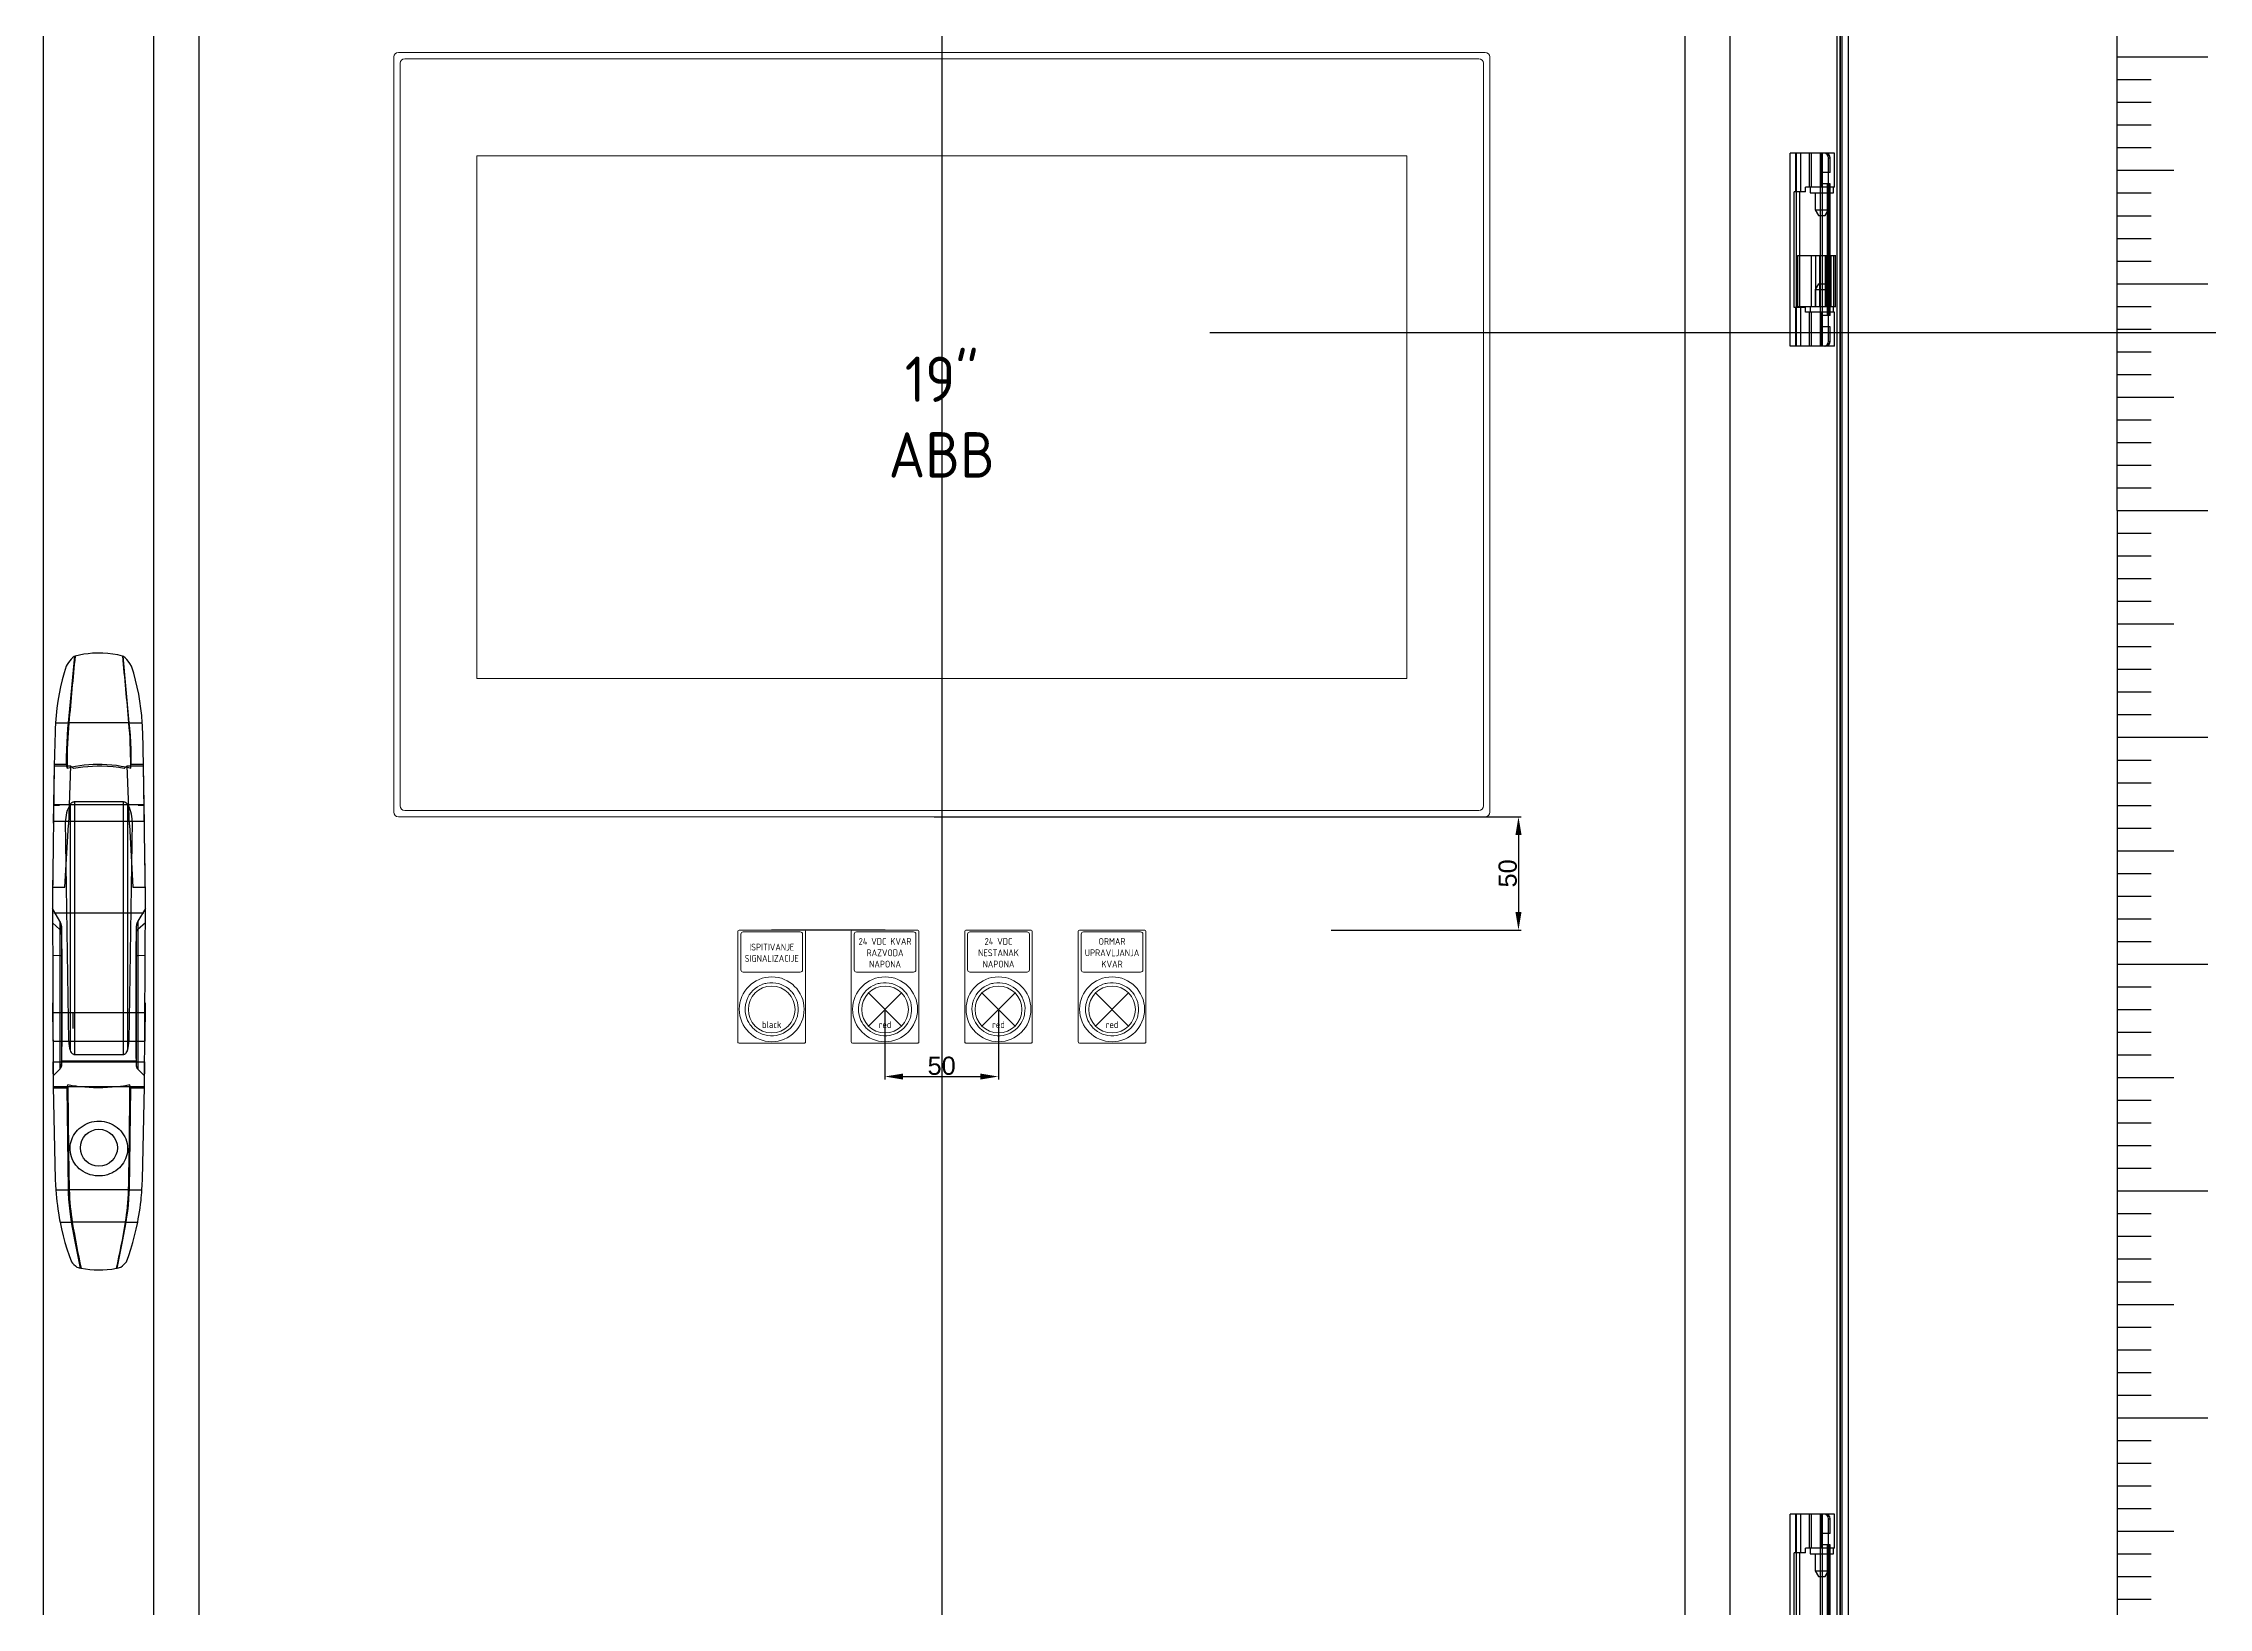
# Model space of a CAD drawing. Header units: millimetres. Extents: x 40929 to 57897, y 13592 to 43737.
# Drawn here: x 47269 to 48223, y 32703 to 33393 of the extents above; entities that cross this region are included whole.
import ezdxf

# ---------------------------------------------------------------- set-up
doc = ezdxf.new("R2010")
doc.units = ezdxf.units.MM
doc.linetypes.add('ACAD_ISO03W100', pattern=[30, 12, -18])
doc.layers.add('! NO PLOT !', color=7, linetype='Continuous', true_color=0xff75dd, plot=False)
doc.layers.add('000-PI-Oprema', color=30, linetype='Continuous', lineweight=5)
doc.layers.add('000-PI-ORMAR', color=2, linetype='Continuous')
doc.layers.add('000-PI_TEXT', color=7, linetype='Continuous')
doc.styles.add('PI0', font='isocpeur.ttf', dxfattribs={"width": 0.9})
doc.styles.get("Standard").update_dxf_attribs({"font": 'arial.ttf'})
doc.dimstyles.new('ISO-25-lb', dxfattribs={"dimtxt": 8, "dimasz": 8, "dimexe": 1.25, "dimexo": 0.625, "dimtad": 1, "dimtxsty": 'Standard', "dimcen": 5, "dimadec": 0, "dimazin": 0, "dimtfac": 1, "dimtmove": 0, "dimatfit": 3, "dimfxl": 1, "dimarcsym": 0})

# ---------------------------------------------------------------- blocks, each defined once
blk = doc.blocks.new('*U117')
at = {"layer": '000-PI-ORMAR'}
for p, q in [((-13.41, 105.24), (-10.65, 134.6)), ((-10.48, 134.65), (-10.91, 134.53)), ((10.91, 134.53), (10.48, 134.65)), ((13.41, 105.24), (10.65, 134.6)), ((-19.14, 105.24), (-13.41, 105.24)), ((13.2, 105.24), (-13.2, 105.24)), ((13.41, 105.24), (19.14, 105.24)), ((-19.31, 101.34), (-19.67, 86.25)), ((19.67, 86.25), (19.31, 101.34)), ((-19.67, 86.25), (-20.5, 27.74)), ((-19.67, 86.25), (-20.14, 61.02)), ((-19.67, 86.25), (-12.5, 86.25)), ((-19.66, 87.03), (-14.25, 87.03)), ((-14.15, 86.25), (-14.25, 87.03)), ((-14.02, 85.32), (-14.15, 86.25)), ((-12.5, 86.25), (-13.43, 60.26)), ((-11.21, 85.08), (-12.5, 86.25)), ((12.5, 86.25), (11.21, 85.08)), ((12.5, 86.25), (19.67, 86.25)), ((13.43, 60.26), (12.5, 86.25)), ((14.02, 85.32), (14.15, 86.25)), ((14.15, 86.25), (14.25, 87.03)), ((14.25, 87.03), (19.66, 87.03)), ((20.5, 27.74), (19.67, 86.25)), ((20.15, 60.62), (19.67, 86.25)), ((11.99, 85.79), (14.02, 85.32)), ((-20.01, 69.28), (-12.67, 69.28)), ((-20.01, 68.98), (-17.35, 68.98)), ((-17.35, 69.28), (17.35, 69.28)), ((-12.67, 69.28), (-12.65, 69.31)), ((-12.65, 69.31), (-12.65, -39.07)), ((-10.73, 70.49), (-10.73, -40.96)), ((-10.73, 70.49), (10.73, 70.49)), ((10.73, 70.49), (10.73, -40.96)), ((12.65, 69.31), (12.65, -39.07)), ((12.65, 69.31), (12.67, 69.28)), ((12.67, 69.28), (20.01, 69.28)), ((17.35, 68.98), (20.01, 68.98)), ((-20.13, 61.86), (-17.35, 61.86)), ((-20.13, 61.85), (-14.69, 61.85)), ((-17.35, 61.85), (17.35, 61.85)), ((-15, 32.81), (-13.43, 60.26)), ((-13.27, -35.12), (-14.69, 61.85)), ((14.69, 61.85), (13.27, -35.12)), ((13.43, 60.26), (15, 32.81)), ((14.69, 61.85), (20.13, 61.85)), ((17.35, 61.86), (20.13, 61.86)), ((20.5, 27.74), (20.31, 48.52)), ((-20.44, 35.92), (-20.5, 27.74)), ((-20.47, 32.81), (-15, 32.81)), ((15, 32.81), (20.47, 32.81)), ((-20.5, 27.74), (-20.09, -55.06)), ((-17.16, 17.77), (-20.5, 23.44)), ((-19.8, 21.43), (19.8, 21.43)), ((20.5, 23.44), (17.16, 17.77)), ((20.09, -55.06), (20.5, 27.74)), ((-17.16, 14.16), (-20.5, 16.99)), ((-17.16, 17.77), (-17.16, -47.43)), ((-16.24, 2.4), (-16.48, 15.53)), ((-16.48, 15.53), (-16.48, -46.12)), ((-16.36, 10.54), (-16.48, 13.04)), ((16.48, 15.53), (16.24, 2.4)), ((16.48, 13.04), (16.36, 10.54)), ((16.48, 15.53), (16.48, -46.12)), ((17.16, 17.77), (17.16, -47.43)), ((20.5, 16.99), (17.16, 14.16)), ((-17.16, 2.54), (-20.5, 2.61)), ((-16.24, 2.4), (-16.48, 2.51)), ((-16.24, -35.11), (-16.24, 2.4)), ((16.48, 2.51), (16.24, 2.4)), ((16.24, 2.4), (16.24, -35.11)), ((20.5, 2.61), (17.16, 2.54)), ((-20.5, -18.21), (-20.36, -35.12)), ((20.36, -35.12), (20.5, -18.21)), ((-20.47, -22.52), (20.47, -22.52)), ((-11.5, -22.68), (-11.5, -29.51)), ((-20.36, -35.12), (-13.27, -35.12)), ((-16.24, -35.11), (16.24, -35.11)), ((13.27, -35.12), (20.36, -35.12)), ((-20.25, -44.17), (-20.09, -55.06)), ((-20.25, -44.17), (20.25, -44.17)), ((-20.16, -50.42), (-17.16, -47.43)), ((-16.48, -46.12), (-16.38, -43.78)), ((-16.38, -43.78), (16.38, -43.78)), ((-10.73, -40.96), (10.73, -40.96)), ((16.38, -43.78), (16.48, -46.12)), ((17.16, -47.43), (20.16, -50.42)), ((20.09, -55.06), (20.25, -44.17)), ((-20.09, -55.06), (20.09, -55.06)), ((-20.09, -55.06), (-19.2, -96.13)), ((-20.08, -55.68), (-14.03, -55.68)), ((-14.03, -55.68), (-13.85, -55.06)), ((-13.42, -100.67), (-14.03, -55.68)), ((-13.85, -55.06), (-13.67, -54.42)), ((13.42, -100.67), (14.03, -55.68)), ((13.85, -55.06), (13.67, -54.42)), ((14.03, -55.68), (13.85, -55.06)), ((14.03, -55.68), (20.08, -55.68)), ((19.2, -96.13), (20.09, -55.06)), ((-18.98, -100.67), (-13.42, -100.67)), ((13.08, -100.67), (-13.08, -100.67)), ((13.42, -100.67), (18.98, -100.67)), ((-17.11, -114.85), (-12.02, -114.85)), ((11.71, -114.85), (-11.71, -114.85)), ((12.02, -114.85), (17.11, -114.85)), ((-9.7, -134.82), (-8.04, -135.19)), ((-7.82, -135.23), (-8.04, -135.19)), ((7.82, -135.23), (8.04, -135.19)), ((8.04, -135.19), (9.7, -134.82))]:
    blk.add_line(p, q, dxfattribs=at)
for points in [[(-10.91, 134.53), (-11.6, 133.9), (-12.24, 133.24), (-12.84, 132.55), (-13.41, 131.8), (-13.93, 131.03), (-14.4, 130.23)], [(10.48, 134.65), (8.34, 135.15), (6.17, 135.54), (3.98, 135.81), (1.73, 135.97), (-0.54, 136), (-2.8, 135.91), (-4.73, 135.73), (-6.65, 135.46), (-8.58, 135.1), (-10.48, 134.65)], [(14.4, 130.23), (13.7, 131.38), (12.89, 132.48), (12.28, 133.2), (11.62, 133.89), (10.91, 134.53)], [(-14.4, 130.23), (-15.31, 127.22), (-16.14, 124.17), (-16.87, 121.1), (-17.51, 118.01), (-18.07, 114.85), (-18.52, 111.66), (-18.88, 108.46), (-19.14, 105.24)], [(19.14, 105.24), (18.88, 108.42), (18.53, 111.59), (18.09, 114.73), (17.54, 117.85), (16.9, 120.99), (16.16, 124.1), (15.33, 127.18), (14.4, 130.23)], [(-19.14, 105.24), (-19.19, 104.29), (-19.24, 103.32), (-19.28, 102.34), (-19.31, 101.34)], [(-14.25, 87.03), (-14.23, 90.25), (-14.16, 93.45), (-14.03, 96.61), (-13.86, 99.69), (-13.64, 102.68), (-13.41, 105.24)], [(14.25, 87.03), (14.23, 90.25), (14.16, 93.45), (14.03, 96.61), (13.86, 99.69), (13.64, 102.68), (13.41, 105.24)], [(19.31, 101.34), (19.28, 102.33), (19.24, 103.31), (19.19, 104.28), (19.14, 105.24)], [(-11.99, 85.79), (-10.29, 86.12), (-8.39, 86.43), (-6.48, 86.67), (-4.5, 86.86), (-2.52, 86.97), (-0.52, 87.02), (1.47, 87.01), (3.57, 86.92), (5.67, 86.76), (7.76, 86.52), (9.87, 86.2), (11.96, 85.8), (11.99, 85.79)], [(11.21, 85.08), (8.78, 85.48), (6.33, 85.78), (3.84, 85.99), (1.34, 86.1), (-0.75, 86.11), (-2.84, 86.05), (-4.93, 85.91), (-7.03, 85.71), (-9.13, 85.43), (-11.21, 85.08)], [(-14.02, 85.32), (-12.17, 85.75), (-11.99, 85.79)], [(-12.67, 69.28), (-13.17, 68.42), (-13.6, 67.5), (-13.96, 66.55), (-14.26, 65.56), (-14.48, 64.55), (-14.62, 63.52), (-14.69, 62.48), (-14.69, 61.85)], [(-12.65, 69.31), (-12.5, 69.52), (-12.34, 69.72), (-12.17, 69.89), (-11.98, 70.05), (-11.79, 70.18), (-11.59, 70.29), (-11.38, 70.38), (-11.17, 70.44), (-10.95, 70.48), (-10.73, 70.49)], [(10.73, 70.49), (10.95, 70.48), (11.17, 70.44), (11.38, 70.38), (11.59, 70.29), (11.79, 70.18), (11.98, 70.05), (12.17, 69.89), (12.34, 69.72), (12.5, 69.52), (12.65, 69.31)], [(14.69, 61.85), (14.67, 62.89), (14.57, 63.93), (14.4, 64.96), (14.15, 65.96), (13.83, 66.94), (13.43, 67.87), (12.97, 68.77), (12.67, 69.28)], [(-16.48, 15.53), (-16.52, 15.9), (-16.59, 16.26), (-16.68, 16.61), (-16.78, 16.95), (-16.91, 17.28), (-17.06, 17.59), (-17.16, 17.77)], [(17.16, 17.77), (17, 17.47), (16.86, 17.16), (16.74, 16.83), (16.64, 16.48), (16.56, 16.13), (16.51, 15.76), (16.48, 15.53)], [(-16.38, -43.78), (-16.36, -43.11), (-16.33, -42.38), (-16.31, -41.59), (-16.3, -40.74), (-16.28, -39.86), (-16.27, -38.93), (-16.26, -37.98), (-16.25, -37), (-16.24, -36.01), (-16.24, -35.11)], [(-13.27, -35.12), (-13.22, -36.16), (-13.09, -37.2), (-12.89, -38.21), (-12.65, -39.07)], [(12.65, -39.07), (12.92, -38.08), (13.11, -37.06), (13.23, -36.02), (13.27, -35.12)], [(16.24, -35.11), (16.24, -36.11), (16.25, -37.1), (16.26, -38.08), (16.27, -39.03), (16.28, -39.95), (16.3, -40.83), (16.32, -41.67), (16.34, -42.45), (16.36, -43.18), (16.38, -43.78)], [(-17.16, -47.43), (-17, -47.26), (-16.86, -47.08), (-16.74, -46.88), (-16.64, -46.68), (-16.56, -46.47), (-16.51, -46.26), (-16.48, -46.12)], [(-12.65, -39.07), (-12.44, -39.63), (-12.15, -40.14), (-11.97, -40.36), (-11.77, -40.56), (-11.53, -40.73), (-11.26, -40.86), (-11.05, -40.93), (-10.83, -40.96), (-10.73, -40.96)], [(10.73, -40.96), (10.96, -40.94), (11.17, -40.9), (11.37, -40.82), (11.56, -40.71), (11.83, -40.51), (12.05, -40.27), (12.34, -39.82), (12.56, -39.33), (12.65, -39.07)], [(16.48, -46.12), (16.52, -46.34), (16.59, -46.55), (16.68, -46.76), (16.78, -46.96), (16.91, -47.15), (17.06, -47.33), (17.16, -47.43)], [(-9.57, -55.06), (-9.95, -55.01), (-11.82, -54.74), (-13.67, -54.42)], [(9.58, -55.06), (7.81, -55.27), (5.83, -55.45), (3.77, -55.58), (1.71, -55.66), (-0.35, -55.68), (-2.41, -55.64), (-4.3, -55.56), (-6.19, -55.42), (-8.06, -55.24), (-9.57, -55.06)], [(13.67, -54.42), (11.74, -54.75), (9.78, -55.04), (9.58, -55.06)], [(8.89, -73.85), (9.63, -74.62), (10.32, -75.46), (10.92, -76.35), (11.44, -77.29), (11.87, -78.24), (12.2, -79.23), (12.45, -80.24), (12.61, -81.28), (12.67, -82.26), (12.65, -83.25), (12.54, -84.24), (12.35, -85.2), (12.09, -86.12), (11.75, -87.01), (11.34, -87.88), (10.86, -88.7), (10.31, -89.5), (9.69, -90.26), (9.02, -90.96), (8.29, -91.61), (7.47, -92.23), (6.61, -92.78), (5.69, -93.26), (4.75, -93.67), (3.73, -94.02), (2.68, -94.28), (1.61, -94.45), (0.54, -94.54), (-0.57, -94.54), (-1.67, -94.44), (-2.76, -94.26), (-3.83, -93.99), (-4.88, -93.62), (-5.89, -93.17), (-6.86, -92.63), (-7.77, -92.01), (-8.62, -91.33), (-9.4, -90.57), (-10.12, -89.75), (-10.76, -88.87), (-11.29, -87.97), (-11.74, -87.03), (-12.11, -86.06), (-12.38, -85.06), (-12.56, -84.1), (-12.66, -83.12), (-12.67, -82.14), (-12.6, -81.17), (-12.45, -80.24), (-12.23, -79.31), (-11.93, -78.41), (-11.57, -77.54), (-11.12, -76.68), (-10.6, -75.85), (-10.01, -75.07), (-9.37, -74.34), (-8.63, -73.62), (-7.83, -72.97), (-6.98, -72.38), (-6.09, -71.86), (-5.12, -71.4), (-4.11, -71.02), (-3.07, -70.73), (-2.02, -70.52), (-0.95, -70.4), (0.13, -70.37), (1.22, -70.42), (2.29, -70.56), (3.33, -70.79), (4.36, -71.11), (5.35, -71.51), (6.31, -71.98), (7.22, -72.53), (8.08, -73.16), (8.89, -73.85)], [(-19.2, -96.13), (-19.11, -98.4), (-18.98, -100.67)], [(-18.98, -100.67), (-18.85, -102.42), (-18.69, -104.15), (-18.51, -105.85), (-18.3, -107.56), (-18.07, -109.24), (-17.82, -110.87), (-17.65, -111.9), (-17.47, -112.9), (-17.29, -113.89), (-17.11, -114.85)], [(-12.02, -114.85), (-12.39, -112.52), (-12.71, -110.05), (-12.98, -107.48), (-13.2, -104.81), (-13.36, -102.07), (-13.42, -100.67)], [(12.02, -114.85), (12.39, -112.52), (12.71, -110.05), (12.98, -107.48), (13.2, -104.81), (13.36, -102.07), (13.42, -100.67)], [(17.11, -114.85), (17.38, -113.41), (17.65, -111.91), (17.9, -110.36), (18.14, -108.72), (18.37, -107.03), (18.57, -105.3), (18.69, -104.16), (18.8, -103.01), (18.89, -101.85), (18.98, -100.67)], [(18.98, -100.67), (19.11, -98.4), (19.2, -96.13)], [(-17.11, -114.85), (-16.46, -117.91), (-15.73, -120.91), (-14.94, -123.85), (-14.07, -126.74), (-13.14, -129.58), (-12.14, -132.35)], [(-8.04, -135.19), (-10.47, -123.49), (-12.02, -114.85)], [(8.04, -135.19), (10.47, -123.49), (12.02, -114.85)], [(12.14, -132.35), (13.13, -129.6), (14.06, -126.78), (14.92, -123.9), (15.72, -120.95), (16.45, -117.93), (17.11, -114.85)], [(-12.14, -132.35), (-11.58, -132.99), (-10.98, -133.61), (-10.36, -134.22), (-9.7, -134.82)], [(9.7, -134.82), (10.35, -134.23), (10.98, -133.62), (11.57, -132.99), (12.14, -132.35)], [(-7.82, -135.23), (-5.94, -135.56), (-4.05, -135.79), (-2.15, -135.94), (-0.2, -136), (1.74, -135.96), (3.69, -135.83), (5.76, -135.58), (7.82, -135.23)]]:
    blk.add_lwpolyline(points, dxfattribs=at)
blk.add_circle((0, -82.1), 8.15, dxfattribs=at)
for centre, major_axis, ratio, start_param, end_param in [((73, -135.16), (0, 546.84), 0.175521, 1.054802, 1.115623), ((-73, -135.16), (0, 546.84), 0.175521, -1.115623, -1.054802), ((-7.53, 87.2), (0, 37), 0.175521, 1.061397, 1.596486), ((7.53, 87.2), (0, 37), 0.175521, 4.6867, 5.221788), ((-7.53, 87.2), (0, 37), 0.175521, -4.6867, -4.66155), ((7.53, 87.2), (0, 37), 0.175521, 4.66155, 4.6867), ((-19.46, 12.78), (-3, 0), 0.71325, 3.261467, 3.839724), ((19.46, 12.78), (-3, 0), 0.71325, 5.585054, 6.163311), ((-19.46, 2.51), (-3, 0), 0.017452, 3.261467, 3.839724), ((19.46, 2.51), (-3, 0), 0.017452, -0.698132, -0.119874), ((137.46, -39.64), (0, 669.86), 0.225671, -4.689366, -4.621155), ((-137.46, -39.64), (0, 669.86), 0.225671, 4.621155, 4.689366), ((-5.86, -95.36), (0, 32.42), 0.225671, 1.735147, 2.215471), ((5.86, -95.36), (0, 32.42), 0.225671, 4.067714, 4.548039), ((21.21, -9.07), (0, 180.2), 0.225671, -4.085045, -3.936826), ((-21.21, -9.07), (0, 180.2), 0.225671, 3.936826, 4.085045)]:
    blk.add_ellipse(centre, major_axis=major_axis, ratio=ratio, start_param=start_param, end_param=end_param, dxfattribs=at)
blk = doc.blocks.new('A$C34f25ed7')
at = {"layer": '000-PI-ORMAR'}
blk.add_blockref('*U117', (-3.99, -1008.35), dxfattribs=at)
blk = doc.blocks.new('8806000_2000x800x600')
at = {"layer": '! NO PLOT !'}
for p, q in [((-3770.82, 1831.75), (-3770.82, -8.25)), ((-3750.82, 1826.75), (-3750.82, -3.25)), ((-3095.82, 1826.75), (-3095.82, -3.25)), ((-3075.82, -8.25), (-3075.82, 1831.75)), ((-3049.32, 1183), (-3049.32, 1268)), ((-3029.87, 1268), (-3049.32, 1268)), ((-3046.83, 1251), (-3046.83, 1268)), ((-3046.63, 1183), (-3046.63, 1268)), ((-3044.73, 1251), (-3044.73, 1268)), ((-3040.97, 1268), (-3040.97, 1253)), ((-3040.06, 1253), (-3040.06, 1268)), ((-3035.95, 1183), (-3035.95, 1268)), ((-3035.42, 1253), (-3035.42, 1268)), ((-3035.2, 1183), (-3035.2, 1268)), ((-3032.45, 1266), (-3031.8, 1266)), ((-3032.45, 1185), (-3032.45, 1266)), ((-3031.8, 1259.5), (-3031.8, 1266)), ((-3029.87, 1253), (-3029.87, 1268)), ((-3047.56, 1200), (-3047.56, 1251)), ((-3042.64, 1251), (-3047.56, 1251)), ((-3045.1, 1200), (-3045.1, 1251)), ((-3029.87, 1253), (-3042.64, 1253)), ((-3042.64, 1251), (-3042.64, 1253)), ((-3040.52, 1253), (-3040.52, 1250.5)), ((-3040.52, 1250.5), (-3030.32, 1250.5)), ((-3038.37, 1250.5), (-3038.37, 1243.01)), ((-3031.8, 1259.5), (-3035.95, 1259.5)), ((-3031.72, 1254.5), (-3035.95, 1254.5)), ((-3032.87, 1196.5), (-3032.87, 1254.5)), ((-3032.47, 1243.01), (-3032.47, 1250.5)), ((-3032.44, 1191.5), (-3032.44, 1259.5)), ((-3032.15, 1196.5), (-3032.15, 1254.5)), ((-3031.72, 1196.5), (-3031.72, 1254.5)), ((-3030.32, 1250.5), (-3030.32, 1253)), ((-3038.37, 1243.01), (-3032.47, 1243.01)), ((-3038.37, 1243.01), (-3036.92, 1240.5)), ((-3033.92, 1240.5), (-3032.47, 1243.01)), ((-3036.92, 1240.5), (-3033.92, 1240.5)), ((-3046.12, 1223), (-3046.12, 1200.5)), ((-3046.12, 1223), (-3029.32, 1223)), ((-3040.17, 1223), (-3040.17, 1200.5)), ((-3038.17, 1223), (-3038.17, 1200.5)), ((-3036.49, 1223), (-3036.49, 1200.5)), ((-3036.14, 1223), (-3036.14, 1200.5)), ((-3033.99, 1223), (-3033.99, 1200.5)), ((-3033.64, 1223), (-3033.64, 1200.5)), ((-3033.28, 1223), (-3033.28, 1200.5)), ((-3032.15, 1223), (-3032.15, 1200.5)), ((-3031.4, 1223), (-3031.4, 1200.5)), ((-3031.28, 1200.5), (-3031.28, 1223)), ((-3030.27, 1223), (-3030.27, 1200.5)), ((-3029.52, 1223), (-3029.52, 1200.5)), ((-3036.92, 1210.5), (-3038.37, 1207.99)), ((-3038.37, 1207.99), (-3038.37, 1200.5)), ((-3038.37, 1207.99), (-3032.47, 1207.99)), ((-3036.92, 1210.5), (-3033.92, 1210.5)), ((-3032.47, 1207.99), (-3033.92, 1210.5)), ((-3032.47, 1200.5), (-3032.47, 1207.99)), ((-3042.64, 1200), (-3047.56, 1200)), ((-3046.83, 1183), (-3046.83, 1200)), ((-3046.12, 1200.5), (-3029.32, 1200.5)), ((-3044.73, 1183), (-3044.73, 1200)), ((-3042.64, 1198), (-3042.64, 1200)), ((-3029.87, 1198), (-3042.64, 1198)), ((-3040.97, 1198), (-3040.97, 1183)), ((-3040.52, 1200.5), (-3040.52, 1198)), ((-3040.06, 1183), (-3040.06, 1198)), ((-3031.72, 1196.5), (-3035.95, 1196.5)), ((-3035.42, 1183), (-3035.42, 1198)), ((-3030.32, 1198), (-3030.32, 1200.5)), ((-3029.87, 1183), (-3029.87, 1198)), ((-3031.8, 1191.5), (-3035.95, 1191.5)), ((-3032.45, 1185), (-3031.8, 1185)), ((-3031.8, 1185), (-3031.8, 1191.5)), ((-3029.87, 1183), (-3049.32, 1183)), ((-3049.32, 583), (-3049.32, 668)), ((-3029.87, 668), (-3049.32, 668)), ((-3046.83, 651), (-3046.83, 668)), ((-3046.63, 583), (-3046.63, 668)), ((-3044.73, 651), (-3044.73, 668)), ((-3040.97, 668), (-3040.97, 653)), ((-3040.06, 653), (-3040.06, 668)), ((-3035.95, 583), (-3035.95, 668)), ((-3031.8, 659.5), (-3035.95, 659.5)), ((-3035.42, 653), (-3035.42, 668)), ((-3035.2, 583), (-3035.2, 668)), ((-3032.45, 666), (-3031.8, 666)), ((-3032.45, 585), (-3032.45, 666)), ((-3032.44, 591.5), (-3032.44, 659.5)), ((-3031.8, 659.5), (-3031.8, 666)), ((-3029.87, 653), (-3029.87, 668)), ((-3047.56, 600), (-3047.56, 651)), ((-3042.64, 651), (-3047.56, 651)), ((-3045.1, 600), (-3045.1, 651)), ((-3029.87, 653), (-3042.64, 653)), ((-3042.64, 651), (-3042.64, 653)), ((-3040.52, 653), (-3040.52, 650.5)), ((-3040.52, 650.5), (-3030.32, 650.5)), ((-3038.37, 650.5), (-3038.37, 643.01)), ((-3031.72, 654.5), (-3035.95, 654.5)), ((-3032.87, 596.5), (-3032.87, 654.5)), ((-3032.47, 643.01), (-3032.47, 650.5)), ((-3032.15, 596.5), (-3032.15, 654.5)), ((-3031.72, 596.5), (-3031.72, 654.5)), ((-3030.32, 650.5), (-3030.32, 653)), ((-3038.37, 643.01), (-3036.92, 640.5)), ((-3038.37, 643.01), (-3032.47, 643.01)), ((-3036.92, 640.5), (-3033.92, 640.5)), ((-3033.92, 640.5), (-3032.47, 643.01))]:
    blk.add_line(p, q, dxfattribs=at)
for centre, start_param, end_param in [((-3034.38, 1266), 4.712389, 6.283185), ((-3033.73, 1266), 4.712389, 6.283185), ((-3034.38, 1185), 3.141593, 4.712389), ((-3033.73, 1185), 3.141593, 4.712389), ((-3034.38, 666), 4.712389, 6.283185), ((-3033.73, 666), 4.712389, 6.283185)]:
    blk.add_ellipse(centre, major_axis=(0, 2), ratio=0.965926, start_param=start_param, end_param=end_param, dxfattribs=at)
at = {"layer": '000-PI-ORMAR'}
for p, q in [((-3819.32, 1904), (-3819.32, -80.5)), ((-3028.83, 1904), (-3028.83, -80.5)), ((-3027.33, 1904), (-3027.33, -80.5)), ((-3027.32, -80.5), (-3027.32, 1904)), ((-3026.55, 1883.5), (-3026.55, -67.5)), ((-3023.83, 1883.5), (-3023.83, -67.5))]:
    blk.add_line(p, q, dxfattribs=at)
at = {"ltscale": 0.25}
blk.add_blockref('A$C34f25ed7', (-3790.83, 1920), dxfattribs=at)
blk = doc.blocks.new('*D264')
at = {"layer": '! NO PLOT !', "color": 0, "linetype": 'Continuous', "lineweight": -2, "ltscale": 0.25, "transparency": 16777216}
for p, q in [((47639.89, 32966.12), (47639.89, 32935.99)), ((47689.89, 32966.22), (47689.89, 32935.99)), ((47647.89, 32937.24), (47681.89, 32937.24))]:
    blk.add_line(p, q, dxfattribs=at)
at = {"layer": '! NO PLOT !', "color": 0, "ltscale": 0.25, "transparency": 16777216}
for points in [[(47647.89, 32938.57), (47647.89, 32935.9), (47639.89, 32937.24)], [(47681.89, 32938.57), (47681.89, 32935.9), (47689.89, 32937.24)]]:
    blk.add_solid(points, dxfattribs=at)
at = {"layer": 'Defpoints', "color": 0, "ltscale": 0.25, "transparency": 16777216}
for p in [(47639.89, 32966.75), (47689.89, 32966.85), (47689.89, 32937.24)]:
    blk.add_point(p, dxfattribs=at)
at = {"layer": '! NO PLOT !', "color": 0, "ltscale": 0.25, "transparency": 16777216, "insert": (47664.89, 32941.95), "char_height": 8, "attachment_point": 5}
blk.add_mtext('50', dxfattribs=at)
blk = doc.blocks.new('*D265')
at = {"layer": '! NO PLOT !', "color": 0, "linetype": 'Continuous', "lineweight": -2, "ltscale": 0.25, "transparency": 16777216}
for p, q in [((47661.59, 33051.8), (47920.37, 33051.8)), ((47919.12, 33043.8), (47919.12, 33009.8)), ((47836.58, 33001.8), (47920.37, 33001.8))]:
    blk.add_line(p, q, dxfattribs=at)
at = {"layer": '! NO PLOT !', "color": 0, "ltscale": 0.25, "transparency": 16777216}
for points in [[(47917.79, 33043.8), (47920.46, 33043.8), (47919.12, 33051.8)], [(47917.79, 33009.8), (47920.46, 33009.8), (47919.12, 33001.8)]]:
    blk.add_solid(points, dxfattribs=at)
at = {"layer": 'Defpoints', "color": 0, "ltscale": 0.25, "transparency": 16777216}
for p in [(47660.96, 33051.8), (47835.95, 33001.8), (47919.12, 33001.8)]:
    blk.add_point(p, dxfattribs=at)
at = {"layer": '! NO PLOT !', "color": 0, "ltscale": 0.25, "transparency": 16777216, "insert": (47914.41, 33026.8), "char_height": 8, "attachment_point": 5, "rotation": 90}
blk.add_mtext('50', dxfattribs=at)
blk = doc.blocks.new('19in panel')
at = {"layer": '000-PI-Oprema'}
for p, q in [((-239.5, 0), (239.5, 0)), ((-241.5, -335), (-241.5, -2)), ((-238.7, -4.8), (-238.7, -332.2)), ((236.7, -2.8), (-236.7, -2.8)), ((238.7, -332.2), (238.7, -4.8)), ((241.5, -2), (241.5, -335)), ((-204.9, -45.6), (-204.9, -276)), ((204.9, -45.6), (-204.9, -45.6)), ((204.9, -276), (204.9, -45.6)), ((-204.9, -276), (204.9, -276)), ((241.5, -337), (-239.5, -337)), ((-236.7, -334.2), (236.7, -334.2))]:
    blk.add_line(p, q, dxfattribs=at)
for centre, start, end in [((-239.5, -2), 90, 180), ((239.5, -2), 0, 90), ((-236.7, -4.8), 90, 180), ((236.7, -4.8), 0, 90), ((-236.7, -332.2), 180, 270), ((236.7, -332.2), 270, 0), ((-239.5, -335), 180, 270), ((239.5, -335), 270, 0)]:
    blk.add_arc(centre, 2, start, end, dxfattribs=at)
blk = doc.blocks.new('Label_holder_rectangular')
at = {"layer": '000-PI-Oprema'}
for p, q in [((-14.9, -14.4), (-14.9, 34.400002)), ((-14.4, 34.900002), (14.4, 34.900002)), ((-13.6, 17.4), (-13.6, 33.099998)), ((-12.6, 34.099998), (12.6, 34.099998)), ((13.6, 17.4), (13.6, 33.099998)), ((14.9, -14.4), (14.9, 34.400002)), ((-12.6, 16.4), (12.6, 16.4)), ((-14.4, -14.9), (14.4, -14.9))]:
    blk.add_line(p, q, dxfattribs=at)
blk.add_circle((0, 0), 14.3, dxfattribs=at)
for centre, radius, start, end in [((-14.4, 34.4), 0.5, 89.999956, 179.999825), ((-12.6, 33.1), 1, 90.000022, 180.000087), ((12.6, 33.1), 1, 359.999913, 89.999978), ((14.4, 34.4), 0.5, 0.000175, 90.000044), ((-12.6, 17.4), 1, 180, 269.999978), ((0, 0), 11.7, 109.999999, 160.000001), ((0, 0), 11.704999, 100, 110), ((0, 0), 11.7, 50, 100), ((12.6, 17.4), 1, 270.000022, 0), ((0, 0), 11.7, 170, 180), ((0, 0), 11.7, 180, 220), ((0, 0), 11.705, 160, 170), ((0, 0), 11.705, 40.000001, 49.999999), ((0, 0), 11.7, 350, 40), ((0, 0), 11.705, 220.000001, 229.999999), ((0, 0), 11.7, 230, 280), ((0, 0), 11.7, 289.999999, 340.000001), ((0, 0), 11.705, 340, 350), ((-14.4, -14.4), 0.5, 180, 270.000044), ((0, 0), 11.704999, 280, 290), ((14.4, -14.4), 0.5, 269.999956, 0)]:
    blk.add_arc(centre, radius, start, end, dxfattribs=at)

msp = doc.modelspace()

# ---------------------------------------------------------------- linework, layer by layer
at = {"layer": '! NO PLOT !', "ltscale": 0.25}
for p, q in [((47664.944, 33903.046), (47664.944, 31547.166)), ((47783.09, 33265.26), (50398.454, 33265.26)), ((47639.944, 33001.796), (47589.944, 33001.796))]:
    msp.add_line(p, q, dxfattribs=at)
for p, q in [((48182.931, 33186.796), (48182.931, 33986.796)), ((48182.931, 33386.796), (48222.931, 33386.796)), ((48182.931, 33376.796), (48197.931, 33376.796)), ((48182.931, 33366.796), (48197.931, 33366.796)), ((48182.931, 33356.796), (48197.931, 33356.796)), ((48182.931, 33346.796), (48197.931, 33346.796)), ((48182.931, 33336.796), (48207.931, 33336.796)), ((48182.931, 33326.796), (48197.931, 33326.796)), ((48182.931, 33316.796), (48197.931, 33316.796)), ((48182.931, 33306.796), (48197.931, 33306.796)), ((48182.931, 33296.796), (48197.931, 33296.796)), ((48182.931, 33286.796), (48222.931, 33286.796)), ((48182.931, 33276.796), (48197.931, 33276.796)), ((48182.931, 33266.796), (48197.931, 33266.796)), ((48182.931, 33256.796), (48197.931, 33256.796)), ((48182.931, 33246.796), (48197.931, 33246.796)), ((48182.931, 33236.796), (48207.931, 33236.796)), ((48182.931, 33226.796), (48197.931, 33226.796)), ((48182.931, 33216.796), (48197.931, 33216.796)), ((48182.931, 33206.796), (48197.931, 33206.796)), ((48182.931, 33196.796), (48197.931, 33196.796)), ((48182.931, 33186.796), (48222.931, 33186.796)), ((48182.931, 33186.796), (48182.931, 32326.796)), ((48182.931, 33186.796), (48222.931, 33186.796)), ((48182.931, 33176.796), (48197.931, 33176.796)), ((48182.931, 33166.796), (48197.931, 33166.796)), ((48182.931, 33156.796), (48197.931, 33156.796)), ((48182.931, 33146.796), (48197.931, 33146.796)), ((48182.931, 33136.796), (48207.931, 33136.796)), ((48182.931, 33126.796), (48197.931, 33126.796)), ((48182.931, 33116.796), (48197.931, 33116.796)), ((48182.931, 33106.796), (48197.931, 33106.796)), ((48182.931, 33096.796), (48197.931, 33096.796)), ((48182.931, 33086.796), (48222.931, 33086.796)), ((48182.931, 33076.796), (48197.931, 33076.796)), ((48182.931, 33066.796), (48197.931, 33066.796)), ((48182.931, 33056.796), (48197.931, 33056.796)), ((48182.931, 33046.796), (48197.931, 33046.796)), ((48182.931, 33036.796), (48207.931, 33036.796)), ((48182.931, 33026.796), (48197.931, 33026.796)), ((48182.931, 33016.796), (48197.931, 33016.796)), ((48182.931, 33006.796), (48197.931, 33006.796)), ((48182.931, 32996.796), (48197.931, 32996.796)), ((48182.931, 32986.796), (48222.931, 32986.796)), ((48182.931, 32986.796), (48222.931, 32986.796)), ((48182.931, 32986.796), (48222.931, 32986.796)), ((48182.931, 32976.796), (48197.931, 32976.796)), ((48182.931, 32966.796), (48197.931, 32966.796)), ((48182.931, 32956.796), (48197.931, 32956.796)), ((48182.931, 32946.796), (48197.931, 32946.796)), ((48182.931, 32936.796), (48207.931, 32936.796)), ((48182.931, 32926.796), (48197.931, 32926.796)), ((48182.931, 32916.796), (48197.931, 32916.796)), ((48182.931, 32906.796), (48197.931, 32906.796)), ((48182.931, 32896.796), (48197.931, 32896.796)), ((48182.931, 32886.796), (48222.931, 32886.796)), ((48182.931, 32876.796), (48197.931, 32876.796)), ((48182.931, 32866.796), (48197.931, 32866.796)), ((48182.931, 32856.796), (48197.931, 32856.796)), ((48182.931, 32846.796), (48197.931, 32846.796)), ((48182.931, 32836.796), (48207.931, 32836.796)), ((48182.931, 32826.796), (48197.931, 32826.796)), ((48182.931, 32816.796), (48197.931, 32816.796)), ((48182.931, 32806.796), (48197.931, 32806.796)), ((48182.931, 32796.796), (48197.931, 32796.796)), ((48182.931, 32786.796), (48222.931, 32786.796)), ((48182.931, 32786.796), (48222.931, 32786.796)), ((48182.931, 32786.796), (48222.931, 32786.796)), ((48182.931, 32786.796), (48222.931, 32786.796)), ((48182.931, 32776.796), (48197.931, 32776.796)), ((48182.931, 32766.796), (48197.931, 32766.796)), ((48182.931, 32756.796), (48197.931, 32756.796)), ((48182.931, 32746.796), (48197.931, 32746.796)), ((48182.931, 32736.796), (48207.931, 32736.796)), ((48182.931, 32726.796), (48197.931, 32726.796)), ((48182.931, 32716.796), (48197.931, 32716.796)), ((48182.931, 32706.796), (48197.931, 32706.796))]:
    msp.add_line(p, q)
at = {"layer": '000-PI-Oprema'}
for p, q in [((47632.66, 32974.079), (47647.227, 32959.513)), ((47647.227, 32974.079), (47632.66, 32959.513)), ((47682.66, 32974.079), (47697.227, 32959.513)), ((47697.227, 32974.079), (47682.66, 32959.513)), ((47732.71, 32974.079), (47747.277, 32959.513)), ((47747.277, 32974.079), (47732.71, 32959.513))]:
    msp.add_line(p, q, dxfattribs=at)
for centre in [(47589.983, 32966.796), (47639.944, 32966.796), (47689.944, 32966.796), (47739.994, 32966.796)]:
    msp.add_circle(centre, 10.3, dxfattribs=at)

# ---------------------------------------------------------------- block references
msp.add_blockref('8806000_2000x800x600', (51088.26, 32076.297))
msp.add_blockref('19in panel', (47664.944, 33388.796), dxfattribs=at)
at = {"layer": '000-PI-Oprema', "linetype": 'ACAD_ISO03W100', "lineweight": 25, "ltscale": 0.25, "transparency": 33554687}
for p in [(47589.983, 32966.896), (47639.944, 32966.896), (47689.944, 32966.896), (47739.994, 32966.896)]:
    msp.add_blockref('Label_holder_rectangular', p, dxfattribs=at)

# ---------------------------------------------------------------- texts
at = {"layer": '! NO PLOT !', "attachment_point": 5, "style": 'PI0'}
for s, insert, char_height, width in [('{\\fISOCPEUR|b0|i0|c238|p34;19"\\PABB}', (47664.944, 33227.996), 20, 409.8), ('{\\fISOCPEUR|b0|i0|c238|p34;black}', (47589.983, 32960.143), 3, 27.82747), ('{\\fISOCPEUR|b0|i0|c238|p34;red}', (47639.944, 32960.143), 3, 27.82747), ('{\\fISOCPEUR|b0|i0|c238|p34;red}', (47689.944, 32960.143), 3, 27.82747), ('{\\fISOCPEUR|b0|i0|c238|p34;red}', (47739.994, 32960.143), 3, 27.82747)]:
    msp.add_mtext(s, dxfattribs=dict(at, insert=insert, char_height=char_height, width=width))
at = {"layer": '000-PI_TEXT', "char_height": 3, "width": 24.5, "attachment_point": 5, "style": 'PI0'}
for s, insert in [('{\\fISOCPEUR|b0|i0|c238|p34;ISPITIVANJE SIGNALIZACIJE}', (47589.983, 32991.796)), ('{\\fISOCPEUR|b0|i0|c238|p34;24 VDC KVAR RAZVODA NAPONA}', (47639.944, 32991.796)), ('{\\fISOCPEUR|b0|i0|c238|p34;24 VDC NESTANAK NAPONA}', (47689.944, 32991.796)), ('{\\fISOCPEUR|b0|i0|c238|p34;ORMAR UPRAVLJANJA KVAR}', (47739.994, 32991.796))]:
    msp.add_mtext(s, dxfattribs=dict(at, insert=insert))

# ---------------------------------------------------------------- dimensions: what is measured, and where the dimension line sits
at = {"layer": '! NO PLOT !', "ltscale": 0.25}
dim = msp.add_linear_dim(base=(47919.123, 33001.796), p1=(47660.963, 33051.796), p2=(47835.952, 33001.796), angle=90, dimstyle='ISO-25-lb', dxfattribs=at)
dim.commit()
dim.dimension.update_dxf_attribs({"geometry": '*D265', "text_midpoint": (47914.413, 33026.796)})
dim = msp.add_linear_dim(base=(47689.894, 32937.238), p1=(47639.894, 32966.746), p2=(47689.894, 32966.846), dimstyle='ISO-25-lb', dxfattribs=at)
dim.commit()
dim.dimension.update_dxf_attribs({"geometry": '*D264', "text_midpoint": (47664.894, 32941.947)})

doc.saveas('drawing.dxf')
